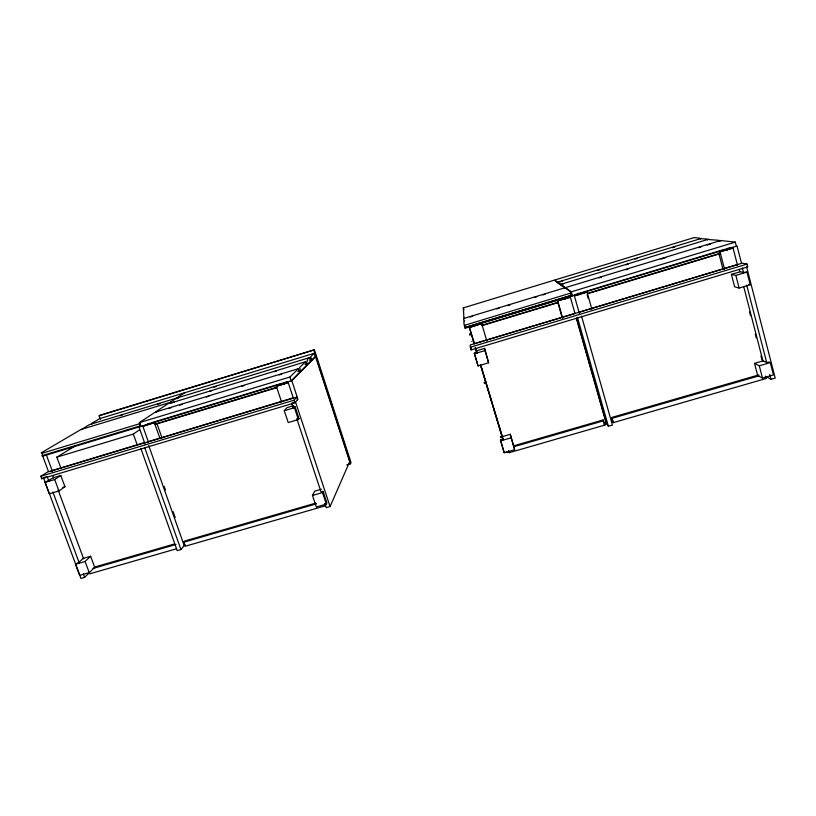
<?xml version="1.0" encoding="UTF-8"?>
<svg xmlns="http://www.w3.org/2000/svg" width="816" height="816" viewBox="0 0 816 816"><rect width="100%" height="100%" fill="white"/><g stroke="black" fill="none" stroke-linecap="round" stroke-linejoin="round"><path stroke-width="1.22" d="M310.151 358.397L310.753 360.386L311.651 359.315L310.702 356.694L314.16 353.318L315.231 356.623L291.169 380.888L289.904 377.043L298.483 368.648C298.758 373.065 301.553 370.566 299.492 367.659L305.561 361.723C307.499 369.76 306.041 354.603 310.121 358.561M719.304 241.138L718.978 240.312L708.676 239.537M170.575 402.145L170.809 403.073M700.291 239.19L700.006 238.211L694.192 237.568L554.819 280.01L557.44 282.652M707.421 240.006L707.125 238.996L701.464 238.731M346.718 464.926L350.38 463.855L350.992 462.437L314.405 349.819L100.388 415.079L99.134 415.793L100.419 419.363M325.054 504.053L326.237 507.664L330.072 506.552L349.687 461.713M321.453 489.182L314.68 491.15L312.457 495.475L316.292 507.022L326.329 504.115L326.879 502.901L323.075 491.385L321.055 491.977L296.83 418.781M315.782 503.095L184.814 540.988L183.814 542.191L185.252 546.251L325.227 505.828L325.717 504.747M326.329 504.115L322.504 492.558L323.075 491.385M178.439 396.943L178.622 397.79M157.529 410.754L157.723 411.672M293.811 405.603L286.977 407.653L284.284 410.723L288.221 422.566L298.36 419.546L299.033 418.669L295.127 406.858L293.087 407.47M140.291 426.656L139.75 423.698L41.718 453.37L41.269 452.839L80.866 429.553L169.82 402.502L139.281 422.668L139.607 423.728M140.842 448.443L177.225 550.657L180.948 549.586L184.957 544.711M284.284 410.723L294.433 407.684L295.127 406.858M297.514 399.697L296.677 397.147L47.43 472.087L40.8 476.279L41.728 478.778L294.851 402.808L297.922 399.228L291.812 380.695L315.853 356.378M40.8 476.279L293.984 400.207L296.677 397.147M292.842 398.3L293.25 397.831L147.461 442.007M288.476 381.613L287.558 382.531L276.359 386.305L281.53 401.88M43.452 477.686L80.968 578.432L84.619 577.381L94.707 567.263L90.637 556.257L83.11 558.45L78.989 562.244L75.5 564.244L79.652 575.382L89.219 572.618L85.078 561.459L90.637 556.257M99.134 415.793L314.405 349.819M464.987 327.471L463.998 324.187L463.753 318.485L565.009 287.752L570.71 291.863L571.659 295.198L464.987 327.471L465.191 328.246L737.052 246.014L741.54 263.456M143.738 443.129L144.514 442.558L51.071 470.985M58.946 490.967L64.954 486.775L60.782 475.493L53.183 477.768L45.033 482.419L49.286 493.853L58.946 490.967L54.703 479.522L60.782 475.493M148.043 423.8L142.902 426.431L155.479 422.239L156.142 424.116L156.947 423.555L162.017 437.957M60.802 467.833L56.855 457.154L133.345 434.061L139.454 429.879M309.835 357.541L176.807 398.024L170.197 402.257L170.524 403.206M41.728 478.778L43.625 477.574M56.855 457.154L75.174 445.964M291.812 380.695L42.289 456.297L42.605 454.43L41.657 453.38M176.766 398.636L176.44 398.137L89.434 424.606L81.284 429.593M736.348 246.228L735.287 242.128L720.691 240.506L720.742 241.169M184.518 392.802L99.909 418.577L91.555 423.392L91.78 424.289M314.16 353.318L184.875 392.69L178.072 397.055L178.306 397.963M463.957 318.628L463.304 307.887L554.431 280.133L564.325 287.263L564.641 288.303M558.246 283.642L557.736 282.122L701.485 238.374M119.911 415.772L122.349 415.028M157.682 404.277L160.12 403.543M213.945 387.161L216.373 386.427M559.847 281.928L562.275 281.183M597.373 270.504L599.801 269.77M634.899 259.09L637.327 258.356M672.425 247.676L674.852 246.942M309.203 360.244L311.63 359.509M305.561 361.723L169.106 403.553M560.663 284.407L708.686 239.17M172.115 402.716L174.542 401.982M209.732 391.292L212.16 390.548M274.043 371.739L276.471 371.005M561.51 284.366L563.938 283.631M625.943 264.782L628.371 264.037M305.011 364.456L307.438 363.712M298.483 368.648L155.652 411.998L156.009 412.529M565.661 288.497L565.427 287.64L720.691 240.506M168.8 408.428L171.227 407.694M179.714 405.124L182.141 404.379M206.407 397.025L208.835 396.28M241.587 386.345L244.015 385.611M279.194 374.932L281.622 374.197M470.098 316.996L472.525 316.261M496.76 308.907L499.188 308.173M507.664 305.602L510.092 304.868M534.327 297.503L536.755 296.769M542.813 294.933L545.241 294.199M599.046 277.868L601.484 277.134M625.76 269.759L628.187 269.025M660.97 259.07L665.836 257.601M698.618 247.656L701.046 246.911M707.115 245.075L710.756 243.964M297.84 371.647L300.482 370.688M289.904 377.043L139.689 422.545L141.025 426.309M565.437 287.63L571.282 291.812L735.287 242.128M571.027 292.975L464.375 325.37M42.065 455.675L140.393 425.809M464.998 327.593L571.771 295.29L571.965 295.953M148.9 423.535L150.062 423.188M151.276 422.821L282.01 383.265M283.203 382.908L286.64 381.868M471.995 325.788L473.749 325.258L474.147 326.573M475.912 324.605L559.858 299.207M561.082 298.84L563.285 298.177L563.662 299.503M565.07 297.636C565.57 300.716 563.795 295.382 567.763 296.82M575.851 294.372L724.771 249.319M726.077 248.921L729.82 247.789M145.177 425.36L155.479 422.239M486.846 341.057L481.664 323.585L470.648 326.91L470.587 326.288M557.481 300.89L568.691 297.503L568.089 297.024L569.425 296.626L570.415 297.391L557.481 300.89L561.979 317.261M722.813 268.566L718.988 253.898L719.722 254.021L719.192 251.981L730.759 248.492M474.127 343.556L469.363 327.706L481.664 323.585M574.413 295.943L587.041 292.118L591.886 309.295M276.359 386.305L288.262 382.714M719.192 251.981L733.094 248.197L730.616 247.86M155.785 423.902L276.981 387.263M481.644 325.4L557.838 302.369M588.56 293.087L719.875 253.388M154.979 424.463L276.491 387.743M481.705 325.717L558.103 302.624M587.704 293.678L720.61 253.511M470.353 347.228L747.079 264.088L747.782 266.863L471.148 349.891L470.353 347.228L470.159 344.984L742.183 263.191L747.079 264.088M44.37 477.401L46.216 476.85M484.541 348.412L476.258 350.89L476.452 352.512L474.331 353.144L474.392 353.756L478.064 365.935L488.6 362.783L484.541 348.412L488.6 362.783M731.391 274.38L740.112 271.769L743.458 272.483L746.966 272.075L750.22 284.733L739.123 288.048L734.624 286.814L731.391 274.38L735.848 275.41L746.966 272.075M45.033 482.419L54.703 479.522M474.392 353.756L484.949 350.594M62.781 487.417L64.954 486.775M296.993 419.281L299.033 418.669M510.275 434.316L502.064 436.703L502.564 439.283L500.463 439.895L500.636 440.864L504.206 452.727L514.641 449.708L510.275 434.316L514.641 449.708M754.514 363.355L763.133 360.845L766.703 362.6L768.917 361.957L770.273 362.61L773.446 374.932L762.47 378.104L757.656 375.462L754.514 363.355L759.278 365.803L770.273 362.61M75.5 564.244L85.078 561.459M312.457 495.475L322.504 492.558M500.636 440.864L511.081 437.835M94.35 567.161L174.624 543.935M513.845 445.791L603.106 419.965L604.88 425.075L509.184 452.707L508.552 450.575M765.459 376.329L766.03 378.532L613.367 422.617L612.785 421.821L611.561 417.517L758.839 374.901M93.034 568.456L176.021 544.445M183.814 542.191L316.547 503.798M513.968 446.699L603.656 420.76M611.561 417.517L612.143 418.302L758.778 375.89M509.255 451.727L506.818 452.431L506.705 451.829M604.115 424.32L606.553 423.616L576.586 318.301M764.694 377.93L767.142 377.227M89.638 573.862L176.246 548.852M576.341 318.199L606.176 423.086L608.379 426.248L612.428 425.075L581.533 316.149M765.428 376.309L771.018 379.318L775.2 378.104L746.518 266.618M176.807 398.024L177.154 398.647M737.99 264.455L579.258 312.181M748.935 284.417L750.22 284.733M764.847 377.89L766.03 378.532M587.041 292.118L575.362 295.239L574.719 294.78M578.218 293.332L578.921 294.892M557.746 282.112L560.235 284.396M560.633 284.182L564.754 287.13L565.192 288.517M570.578 294.443L572.414 295.82L571.282 291.812M564.437 298.636L565.009 299.095M575.198 313.395L474.137 343.781M604.33 424.259L604.88 425.075M484.163 382.174L484.49 383.255L484.347 382.745M469.945 334.978L469.639 333.928L469.955 335.009M473.668 341.414L473.474 340.7M561.01 285.365L561.235 286.008M42.718 456.042L48.46 471.526M47.134 476.575L48.899 481.318M52.867 491.997L79.325 563.152M83.293 573.832L84.619 577.381M46.359 454.94L52.54 471.617M52.836 475.738L53.723 478.115M58.12 489.988L83.671 558.889M133.345 434.061L137.19 444.863M142.678 425.809L148.43 442.027M164.169 486.407L165.444 490.008M173.074 511.54L175.216 517.589M148.726 445.577L184.212 545.629M138.965 426.931L144.993 443.914M144.595 447.311L180.948 549.586M154.479 422.933L159.987 438.549M330.072 506.552L295.545 402.002L291.659 403.165L293.25 407.969M287.977 381.857L293.413 398.31M293.984 400.207L294.851 402.808M294.433 407.684L298.36 419.546M324.544 503.758L325.227 505.828M284.09 382.633L284.519 383.918M300.329 370.852L300.461 371.515M307.295 363.854L307.428 364.497M313.885 350.319L350.615 463.315M315.547 356.694L350.38 463.855M311.488 359.642L311.62 360.264M464.539 321.188L464.671 321.055M471.495 334.193L471.281 333.469M485.979 382.347L485.979 382.255M471.883 341.333L471.893 341.465M474.361 343.597L469.271 326.675L469.363 327.706M475.82 348.432L476.911 352.063M481.267 366.568L503.084 439.09M475.565 348.32L477.064 353.308M480.695 365.364L503.105 439.865M463.304 307.887L463.978 310.141M475.238 347.443L476.972 353.287M480.379 364.538L502.768 439.039M474.331 353.144L478.064 365.935M500.463 439.895L504.206 452.727M557.818 301.196L562.724 318.301M577.422 317.373L608.379 426.248M570.16 296.494L574.964 313.385M603.106 419.965L604.024 423.188M612.143 418.302L613.367 422.617M574.219 295.27L579.36 313.375M587.163 294.841L588.193 298.513M735.848 275.41L739.123 288.048M759.278 365.803L762.47 378.104M727.046 248.635L727.403 249.992M720.089 252.124L724.567 269.28M742.274 267.893L743.529 272.789M746.691 285.029L766.591 362.171M769.753 374.411L771.018 379.318M739.255 269.351L739.888 271.81M743.692 286.518L763.021 361.294M732.86 247.289L737.542 265.384M749.598 311.998L750.557 315.721M755.29 334.009L756.269 337.824M760.971 356.021L761.981 359.917M509 451.799L509.184 452.707M470.954 347.606L471.148 349.891M465.079 326.063L465.191 328.246M500.524 436.509L500.83 437.56L500.545 436.57"/></g></svg>
